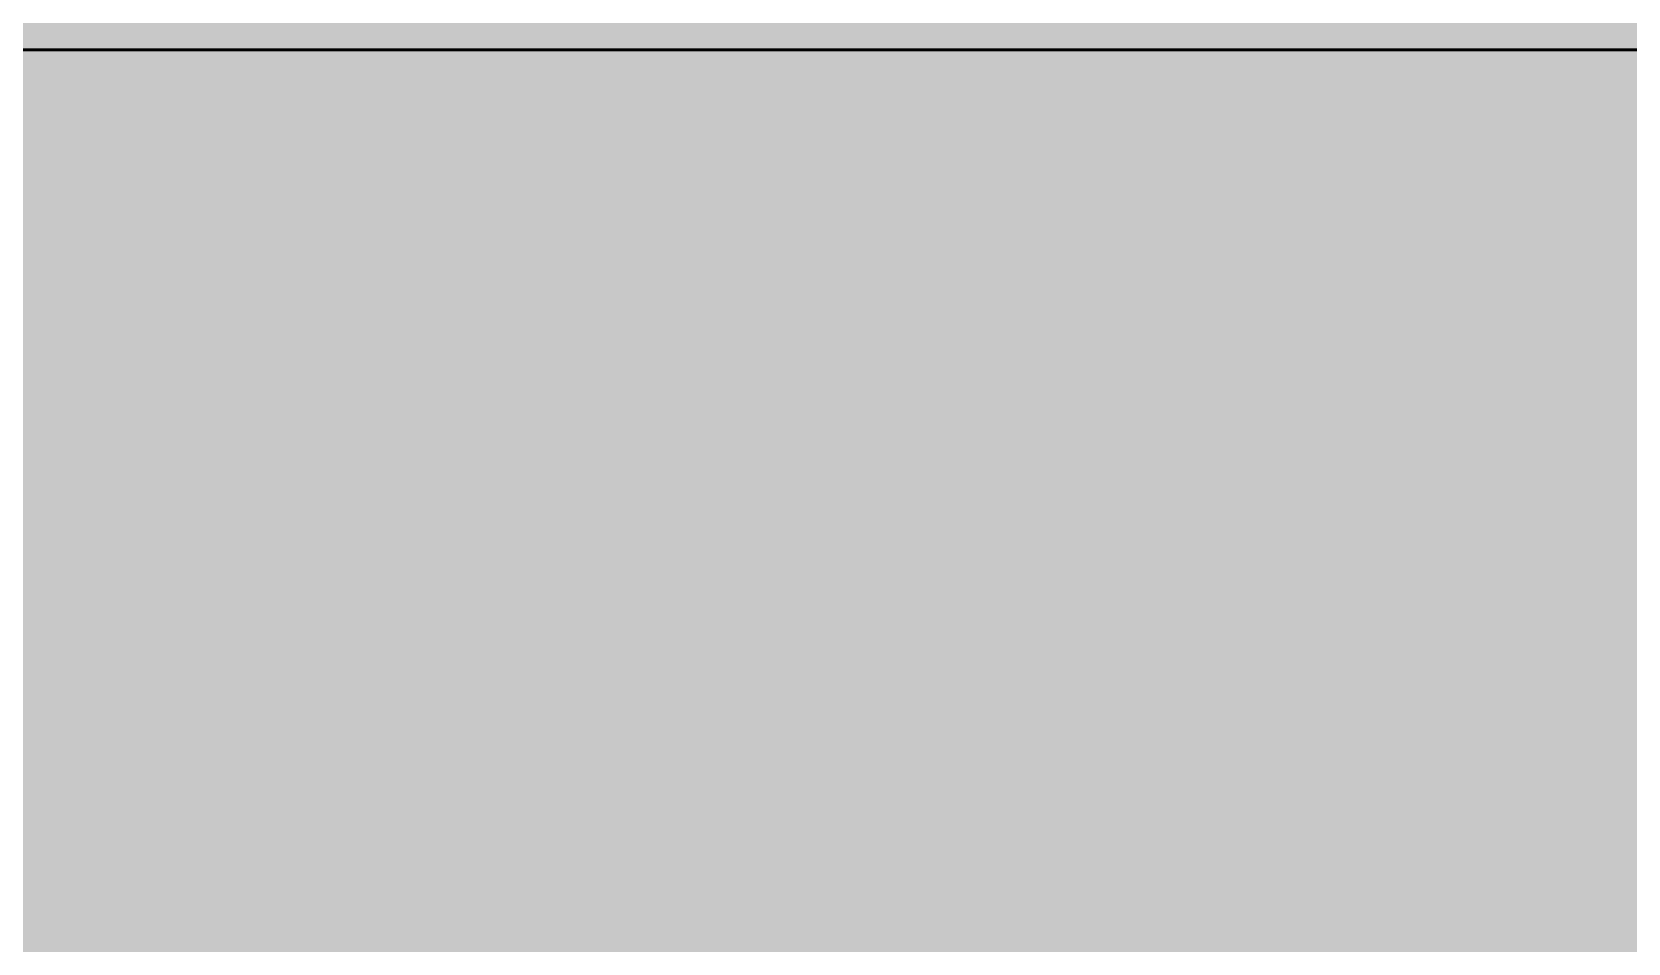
# Model space of a CAD drawing. Header units: inches. Extents: x -1481 to -429, y -1676 to -696.
# Drawn here: x -855.88 to -841.92, y -1248.93 to -1240.95 of the extents above; entities that cross this region are included whole.
import ezdxf

# ---------------------------------------------------------------- set-up
doc = ezdxf.new("R2010")
doc.units = ezdxf.units.IN
doc.header["$MEASUREMENT"] = 0
doc.layers.add('Layer 1', color=7, linetype='Continuous')

# ---------------------------------------------------------------- blocks, each defined once
blk = doc.blocks.new('block 75')
at = {"layer": 'Layer 1', "true_color": 0x009344}
h = blk.add_hatch(color=114, dxfattribs=at)
h.dxf.hatch_style = 2
h.paths.add_polyline_path([(-693.785, -1296.171), (-933.785, -1296.171), (-933.785, -1006.171), (-693.785, -1006.171)])
blk = doc.blocks.new('block 140')
at = {"layer": 'Layer 1', "true_color": 0x49c6ea}
h = blk.add_hatch(color=133, dxfattribs=at)
h.dxf.hatch_style = 2
h.paths.add_polyline_path([(-919.173, -1282.809), (-748.857, -1282.809), (-748.857, -1065.618), (-919.173, -1065.618)])
h = blk.add_hatch(color=133, dxfattribs=at)
h.dxf.hatch_style = 2
h.paths.add_polyline_path([(-907.435, -1277.731), (-761.338, -1277.731), (-761.338, -1076.165), (-907.435, -1076.165)])
at = {"layer": 'Layer 1', "true_color": 0xfff4c8}
h = blk.add_hatch(color=254, dxfattribs=at)
h.dxf.hatch_style = 2
h.paths.add_polyline_path([(-912.062, -1273.635), (-756.36, -1273.635), (-756.36, -1241.111), (-912.062, -1241.111)])
at = {"layer": 'Layer 1', "lineweight": 0}
blk.add_lwpolyline([(-912.062, -1273.635), (-756.36, -1273.635), (-756.36, -1241.111), (-912.062, -1241.111), (-912.062, -1273.635)], dxfattribs=at)
at = {"layer": 'Layer 1', "color": 44, "lineweight": 53, "true_color": 0xaf7e09}
blk.add_lwpolyline([(-912.062, -1273.635), (-756.36, -1273.635), (-756.36, -1241.111), (-912.062, -1241.111), (-912.062, -1273.635)], dxfattribs=at)
blk = doc.blocks.new('block 139')
at = {"layer": 'Layer 1'}
blk.add_blockref('block 140', (0, 0), dxfattribs=at)

msp = doc.modelspace()

# ---------------------------------------------------------------- hatches: boundary and pattern name
at = {"layer": 'Layer 1', "true_color": 0x006738}
h = msp.add_hatch(color=116, dxfattribs=at)
h.dxf.hatch_style = 2
h.paths.add_polyline_path([(-749.015, -1281.171), (-919.015, -1281.171), (-919.015, -1062.796), (-749.015, -1062.796)])

# ---------------------------------------------------------------- block references
at = {"layer": 'Layer 1'}
for name in ['block 75', 'block 139']:
    msp.add_blockref(name, (0, 0), dxfattribs=at)

doc.saveas('drawing.dxf')
